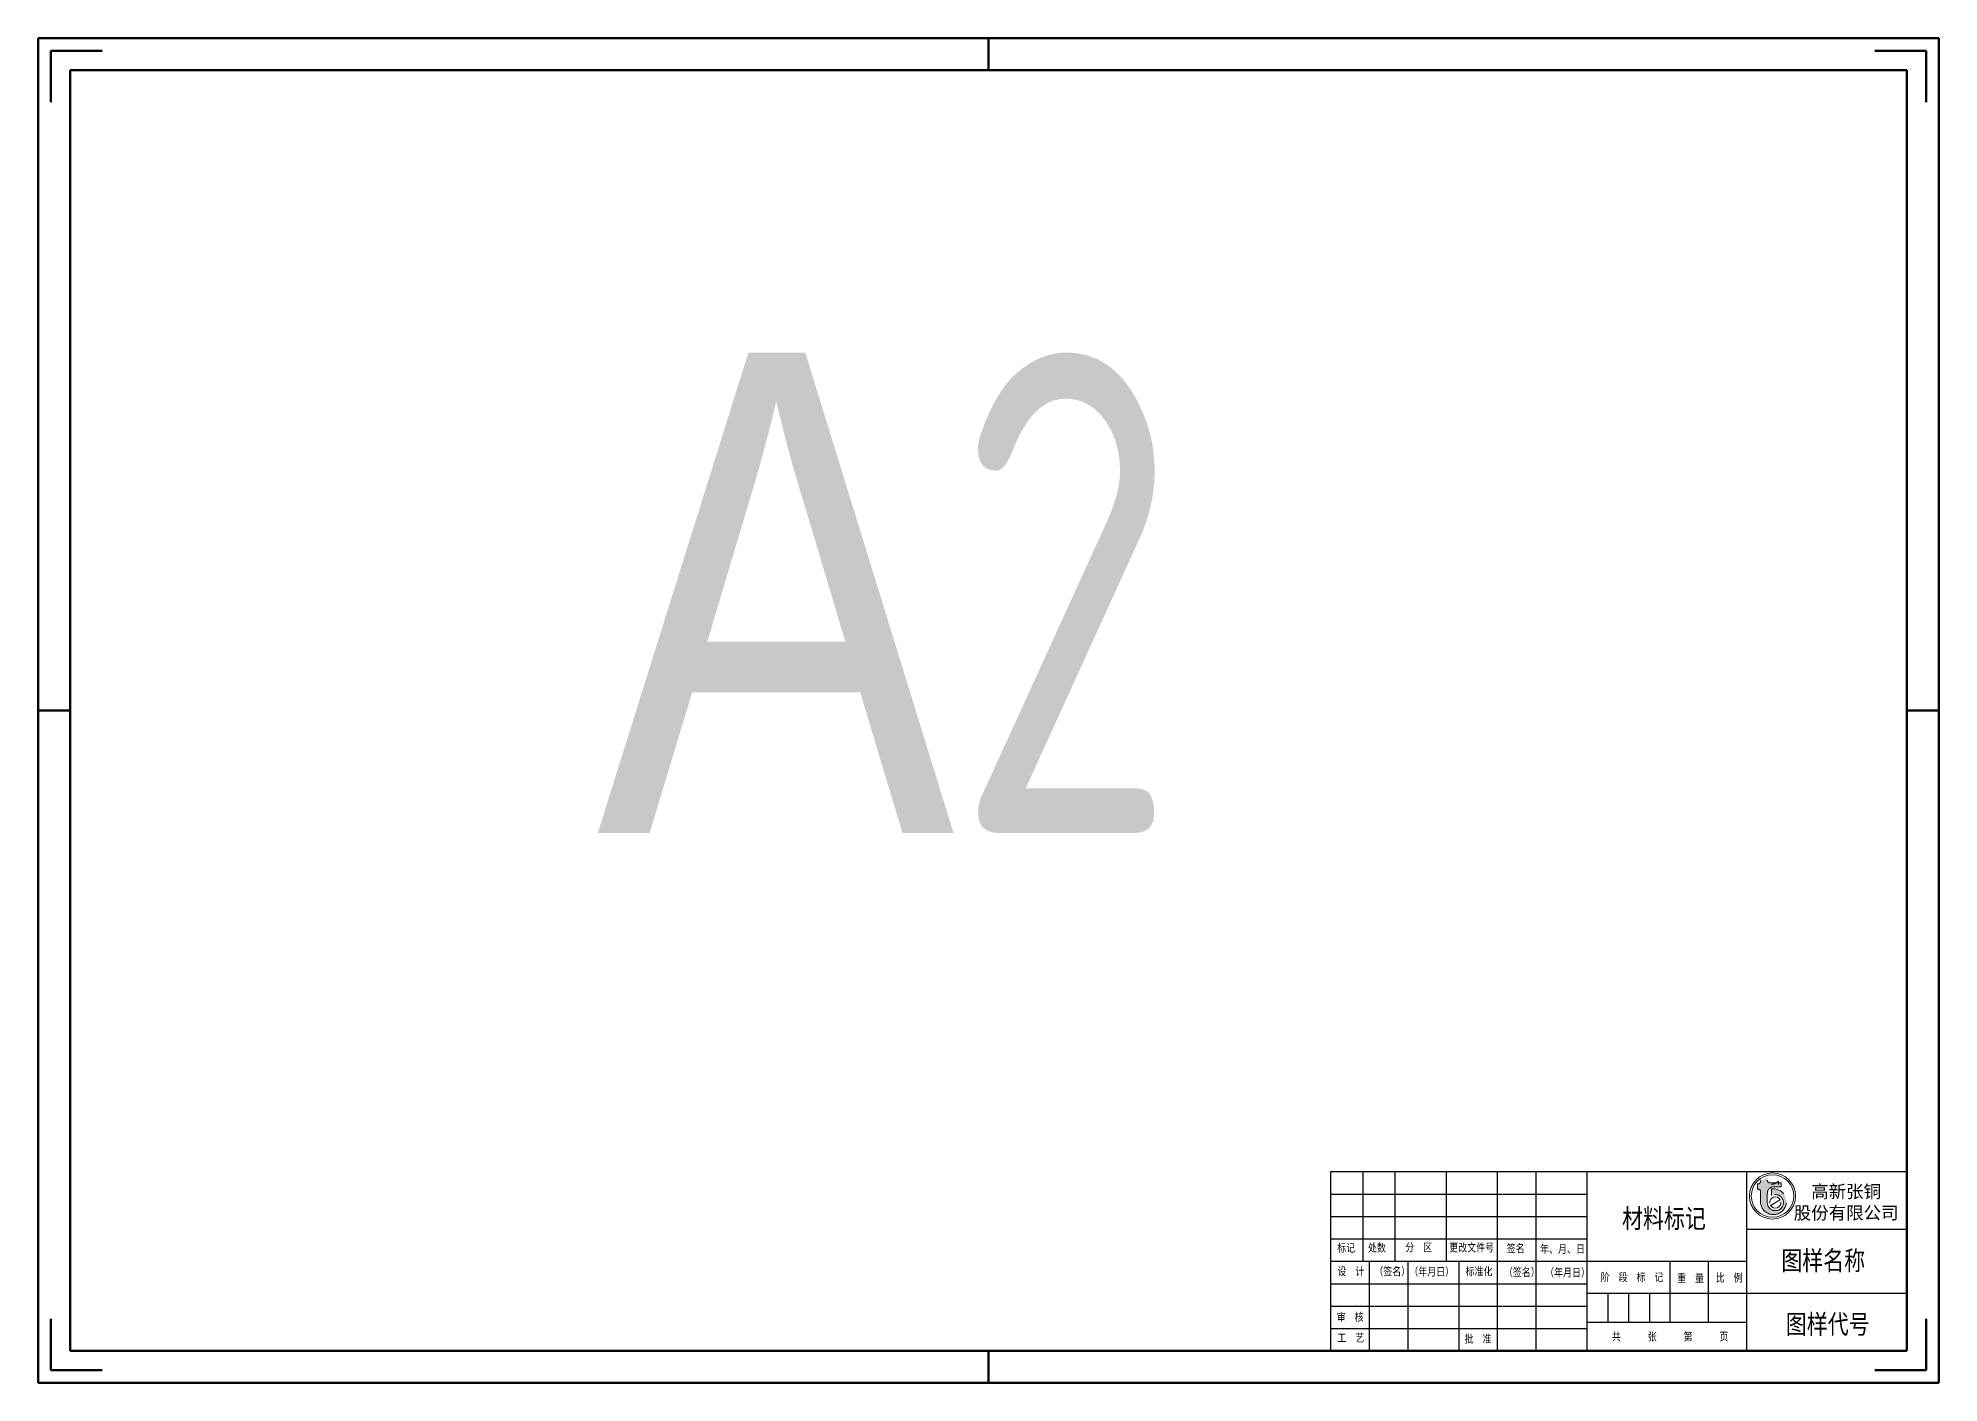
# Model space of a CAD drawing. Header units: millimetres. Extents: x 7185 to 8632, y 1238 to 2847.
# Drawn here: x 7185 to 7779, y 2371 to 2791 of the extents above; entities that cross this region are included whole.
import ezdxf

# ---------------------------------------------------------------- set-up
doc = ezdxf.new("R2010")
doc.units = ezdxf.units.MM
doc.linetypes.add('ACAD_ISO02W100', pattern=[15, 12, -3])
for name, color, linetype, lineweight in [('总内框线', 7, 'Continuous', 50), ('标注层', 3, 'Continuous', 25), ('虚线层', 4, 'ACAD_ISO02W100', 25)]:
    doc.layers.add(name, color=color, linetype=linetype, lineweight=lineweight)
doc.styles.get("Standard").update_dxf_attribs({"font": 'txt', "bigfont": 'gbcbig.shx'})
doc.styles.add('陈杰（2）', font='gbenor.shx', dxfattribs={"width": 0.8, "bigfont": 'gbcbig.shx'})

msp = doc.modelspace()

# ---------------------------------------------------------------- hatches: boundary and pattern name
at = {"layer": '虚线层', "linetype": 'Continuous', "lineweight": 18}
msp.add_hatch(color=1, dxfattribs=at).paths.add_polyline_path([(7722.52, 2431.09), (7722.72, 2431.09), (7722.85, 2431.08), (7722.97, 2431.05), (7723.09, 2431), (7723.19, 2430.93), (7723.29, 2430.85), (7723.37, 2430.76), (7723.44, 2430.65), (7723.49, 2430.53), (7723.51, 2430.41), (7723.52, 2430.28), (7723.52, 2426.85), (7723.62, 2426.21), (7723.81, 2425.6), (7724.1, 2425.02), (7724.48, 2424.5), (7724.94, 2424.04), (7725.46, 2423.67), (7726.04, 2423.38), (7726.65, 2423.19), (7727.29, 2423.1), (7727.94, 2423.11), (7728.57, 2423.22), (7729.18, 2423.44), (7729.75, 2423.75), (7730.25, 2424.14), (7730.69, 2424.61), (7731.05, 2425.15), (7731.32, 2425.73), (7731.5, 2426.35), (7731.57, 2426.99), (7731.53, 2427.64), (7731.4, 2428.27), (7731.17, 2428.87), (7730.84, 2429.43), (7730.43, 2429.92), (7729.94, 2430.35), (7729.4, 2430.69), (7728.8, 2430.94), (7728.18, 2431.09), (7727.53, 2431.14), (7726.89, 2431.09), (7726.89, 2429.03), (7727.26, 2429.2), (7727.66, 2429.32), (7728.07, 2429.36), (7728.48, 2429.34), (7728.88, 2429.26), (7729.26, 2429.11), (7729.62, 2428.9), (7729.93, 2428.63), (7730.19, 2428.32), (7730.41, 2427.96), (7730.56, 2427.58), (7730.64, 2427.18), (7730.66, 2426.77), (7730.62, 2426.36), (7730.5, 2425.96), (7730.33, 2425.59), (7730.09, 2425.25), (7729.81, 2424.96), (7729.48, 2424.71), (7729.11, 2424.52), (7728.72, 2424.4), (7728.31, 2424.34), (7727.9, 2424.35), (7727.5, 2424.42), (7727.11, 2424.56), (7726.75, 2424.76), (7726.43, 2425.01), (7726.15, 2425.32), (7725.93, 2425.66), (7725.77, 2426.04), (7725.67, 2426.44), (7725.63, 2426.85), (7725.63, 2429.78), (7725.67, 2430.17), (7725.79, 2430.55), (7725.97, 2430.9), (7726.22, 2431.2), (7726.53, 2431.45), (7726.88, 2431.64), (7727.25, 2431.75), (7727.65, 2431.79), (7729.94, 2431.79), (7729.94, 2433), (7726.44, 2433), (7726.31, 2433.01), (7726.19, 2433.04), (7726.07, 2433.09), (7725.97, 2433.15), (7725.87, 2433.24), (7725.79, 2433.33), (7725.72, 2433.44), (7725.67, 2433.56), (7725.64, 2433.68), (7725.63, 2433.81), (7725.63, 2434.81), (7724.53, 2434.07), (7723.52, 2433.81), (7723.52, 2433.5), (7723.51, 2433.38), (7723.49, 2433.26), (7723.44, 2433.14), (7723.37, 2433.03), (7723.29, 2432.93), (7723.19, 2432.85), (7723.09, 2432.79), (7722.97, 2432.74), (7722.85, 2432.71), (7722.72, 2432.7), (7722.52, 2432.7)])

# ---------------------------------------------------------------- linework, layer by layer
for p, q in [((7589.27, 2436.52), (7769.27, 2436.52)), ((7589.27, 2380.52), (7589.27, 2436.52)), ((7599.27, 2436.52), (7599.27, 2408.52)), ((7609.27, 2436.52), (7609.27, 2408.52)), ((7625.27, 2436.52), (7625.27, 2408.52)), ((7641.27, 2436.52), (7641.27, 2408.52)), ((7653.27, 2436.52), (7653.27, 2380.52)), ((7669.27, 2436.52), (7669.27, 2380.52)), ((7719.27, 2380.52), (7719.27, 2436.52)), ((7769.27, 2436.52), (7769.27, 2380.52)), ((7589.27, 2429.52), (7669.27, 2429.52)), ((7589.27, 2422.52), (7669.27, 2422.52)), ((7719.27, 2418.52), (7769.27, 2418.52)), ((7589.27, 2415.52), (7669.27, 2415.52)), ((7589.27, 2408.52), (7719.27, 2408.52)), ((7601.27, 2408.52), (7601.27, 2380.52)), ((7613.27, 2408.52), (7613.27, 2380.52)), ((7629.27, 2408.52), (7629.27, 2380.52)), ((7641.27, 2408.52), (7641.27, 2380.52)), ((7695.27, 2389.52), (7695.27, 2408.52)), ((7707.27, 2389.52), (7707.27, 2408.52)), ((7589.27, 2401.52), (7669.27, 2401.52)), ((7589.27, 2394.52), (7669.27, 2394.52)), ((7669.27, 2398.52), (7719.27, 2398.52)), ((7675.77, 2398.52), (7675.77, 2389.52)), ((7682.27, 2398.52), (7682.27, 2389.52)), ((7688.77, 2398.52), (7688.77, 2389.52)), ((7719.27, 2398.52), (7769.27, 2398.52)), ((7669.27, 2389.52), (7719.27, 2389.52)), ((7589.27, 2387.52), (7669.27, 2387.52)), ((7769.27, 2380.52), (7589.27, 2380.52))]:
    msp.add_line(p, q)
at = {"layer": '总内框线'}
for p, q in [((7185.27, 2790.52), (7185.27, 2370.52)), ((7779.27, 2790.52), (7185.27, 2790.52)), ((7189.27, 2786.52), (7205.27, 2786.52)), ((7189.27, 2786.52), (7189.27, 2770.52)), ((7482.27, 2790.52), (7482.27, 2780.52)), ((7775.27, 2786.52), (7759.27, 2786.52)), ((7775.27, 2786.52), (7775.27, 2770.52)), ((7779.27, 2370.52), (7779.27, 2790.52)), ((7769.27, 2780.52), (7195.27, 2780.52)), ((7195.27, 2780.52), (7195.27, 2380.52)), ((7769.27, 2380.52), (7769.27, 2780.52)), ((7185.27, 2580.52), (7195.27, 2580.52)), ((7769.27, 2580.52), (7779.27, 2580.52)), ((7189.27, 2374.52), (7189.27, 2390.52)), ((7775.27, 2374.52), (7775.27, 2390.52)), ((7195.27, 2380.52), (7769.27, 2380.52)), ((7482.27, 2380.52), (7482.27, 2370.52)), ((7185.27, 2370.52), (7779.27, 2370.52)), ((7189.27, 2374.52), (7205.27, 2374.52)), ((7775.27, 2374.52), (7759.27, 2374.52))]:
    msp.add_line(p, q, dxfattribs=at)
at = {"layer": '虚线层', "color": 1, "lineweight": 18}
for p, q in [((7722.52, 2432.7), (7722.52, 2431.09)), ((7722.72, 2432.7), (7722.52, 2432.7)), ((7722.72, 2431.09), (7722.52, 2431.09)), ((7723.52, 2433.5), (7723.52, 2433.81)), ((7723.52, 2426.85), (7723.52, 2430.28)), ((7725.63, 2426.85), (7725.63, 2429.78)), ((7729.94, 2433), (7726.44, 2433)), ((7726.89, 2431.09), (7726.89, 2429.03)), ((7729.94, 2431.79), (7727.65, 2431.79)), ((7729.08, 2432.52), (7729.08, 2433.53)), ((7729.94, 2431.79), (7729.94, 2433))]:
    msp.add_line(p, q, dxfattribs=at)
at = {"layer": '虚线层', "color": 1, "linetype": 'Continuous', "lineweight": 18}
msp.add_line((7726.62, 2425.97), (7729.68, 2427.73), dxfattribs=at)
for radius in [7.2, 6.64]:
    msp.add_circle((7727.26, 2428.9), radius, dxfattribs=at)
at = {"layer": '虚线层', "color": 1, "lineweight": 18}
for centre, radius, start, end in [((7722.72, 2433.5), 0.805, 270, 0), ((7722.72, 2430.28), 0.805, 0, 90), ((7727.54, 2427.12), 4.03, 183.78381, 99.29956), ((7726.44, 2433.81), 0.805, 180, 270), ((7727.65, 2429.78), 2.01, 90, 180), ((7728.15, 2426.85), 2.52, 180, 120)]:
    msp.add_arc(centre, radius, start, end, dxfattribs=at)
at = {"layer": '虚线层', "color": 1, "linetype": 'Continuous', "lineweight": 18}
for start, end in [(30, 187.49188), (210, 7.49188)]:
    msp.add_arc((7728.15, 2426.85), 1.76, start, end, dxfattribs=at)
at = {"layer": '虚线层', "color": 1, "lineweight": 18}
msp.add_spline([(7729.08, 2433.53), (7727.98, 2432.78), (7726.98, 2432.52)], degree=3, dxfattribs=at)

# ---------------------------------------------------------------- texts
at = {"width": 93.0193, "attachment_point": 1, "style": '陈杰（2）'}
for s, insert, char_height in [('{\\fSimSun|b0|i0|c134|p2;材料标记}', (7680.24, 2424.89), 6), ('{\\fSimSun|b0|i0|c134|p2;标记}', (7591.23, 2413.96), 2.5), ('{\\fSimSun|b0|i0|c134|p2;处数}', (7600.85, 2413.98), 2.5), ('{\\fSimSun|b0|i0|c134|p2;分\u3000区}', (7612.51, 2414.1), 2.5), ('{\\fSimSun|b0|i0|c134|p2;更改文件号}', (7626.25, 2414.05), 2.5), ('{\\fSimSun|b0|i0|c134|p2;签名}', (7644.23, 2413.79), 2.5), ('{\\fSimSun|b0|i0|c134|p2;年、月、日}', (7654.63, 2413.6), 2.5), ('{\\fSimSun|b0|i0|c134|p2;图样名称}', (7730.01, 2411.76), 6), ('{\\fSimSun|b0|i0|c134|p2;设\u3000计}', (7591.29, 2406.62), 2.5), ('{\\fSimSun|b0|i0|c134|p2;（签名）}', (7602.83, 2406.62), 2.5), ('{\\fSimSun|b0|i0|c134|p2;\u3000（年月日）}', (7610.96, 2406.51), 2.5), ('{\\fSimSun|b0|i0|c134|p2;标准化}', (7631.36, 2406.61), 2.5), ('{\\fSimSun|b0|i0|c134|p2;（签名）}', (7643.33, 2406.36), 2.5), ('{\\fSimSun|b0|i0|c134|p2;（年月日）}', (7656.2, 2406.26), 2.5), ('{\\fSimSun|b0|i0|c134|p2;阶\u3000段\u3000标\u3000记}', (7673.58, 2404.78), 2.5), ('{\\fSimSun|b0|i0|c134|p2;重\u3000量}', (7697.46, 2404.55), 2.5), ('{\\fSimSun|b0|i0|c134|p2;比\u3000例}', (7709.51, 2404.62), 2.5), ('{\\fSimSun|b0|i0|c134|p2;审\u3000核}', (7591.09, 2392.35), 2.5), ('{\\fSimSun|b0|i0|c134|p2;图样代号}', (7731.41, 2391.88), 6), ('{\\fSimSun|b0|i0|c134|p2;工\u3000艺}', (7591.29, 2385.87), 2.5), ('{\\fSimSun|b0|i0|c134|p2;批\u3000准}', (7631.06, 2385.55), 2.5), ('{\\fSimSun|b0|i0|c134|p2;共\u3000\u3000\u3000张\u3000\u3000\u3000第\u3000\u3000\u3000页}', (7677.07, 2386.25), 2.5)]:
    msp.add_mtext(s, dxfattribs=dict(at, insert=insert, char_height=char_height))
at = {"layer": '总内框线', "insert": (7359.87, 2692.29), "char_height": 150, "width": 354.5287, "attachment_point": 1, "style": '陈杰（2）'}
msp.add_mtext('{\\fArial|b0|i0|c0|p32;A}2', dxfattribs=at)
at = {"layer": '标注层', "insert": (7750.26, 2426.75), "char_height": 4, "attachment_point": 5, "rotation": 0.03095}
msp.add_mtext('{\\fKaiTi_GB2312|b0|i0|c134|p49;高新张铜\\P股份有限公司}', dxfattribs=at)

doc.saveas('drawing.dxf')
